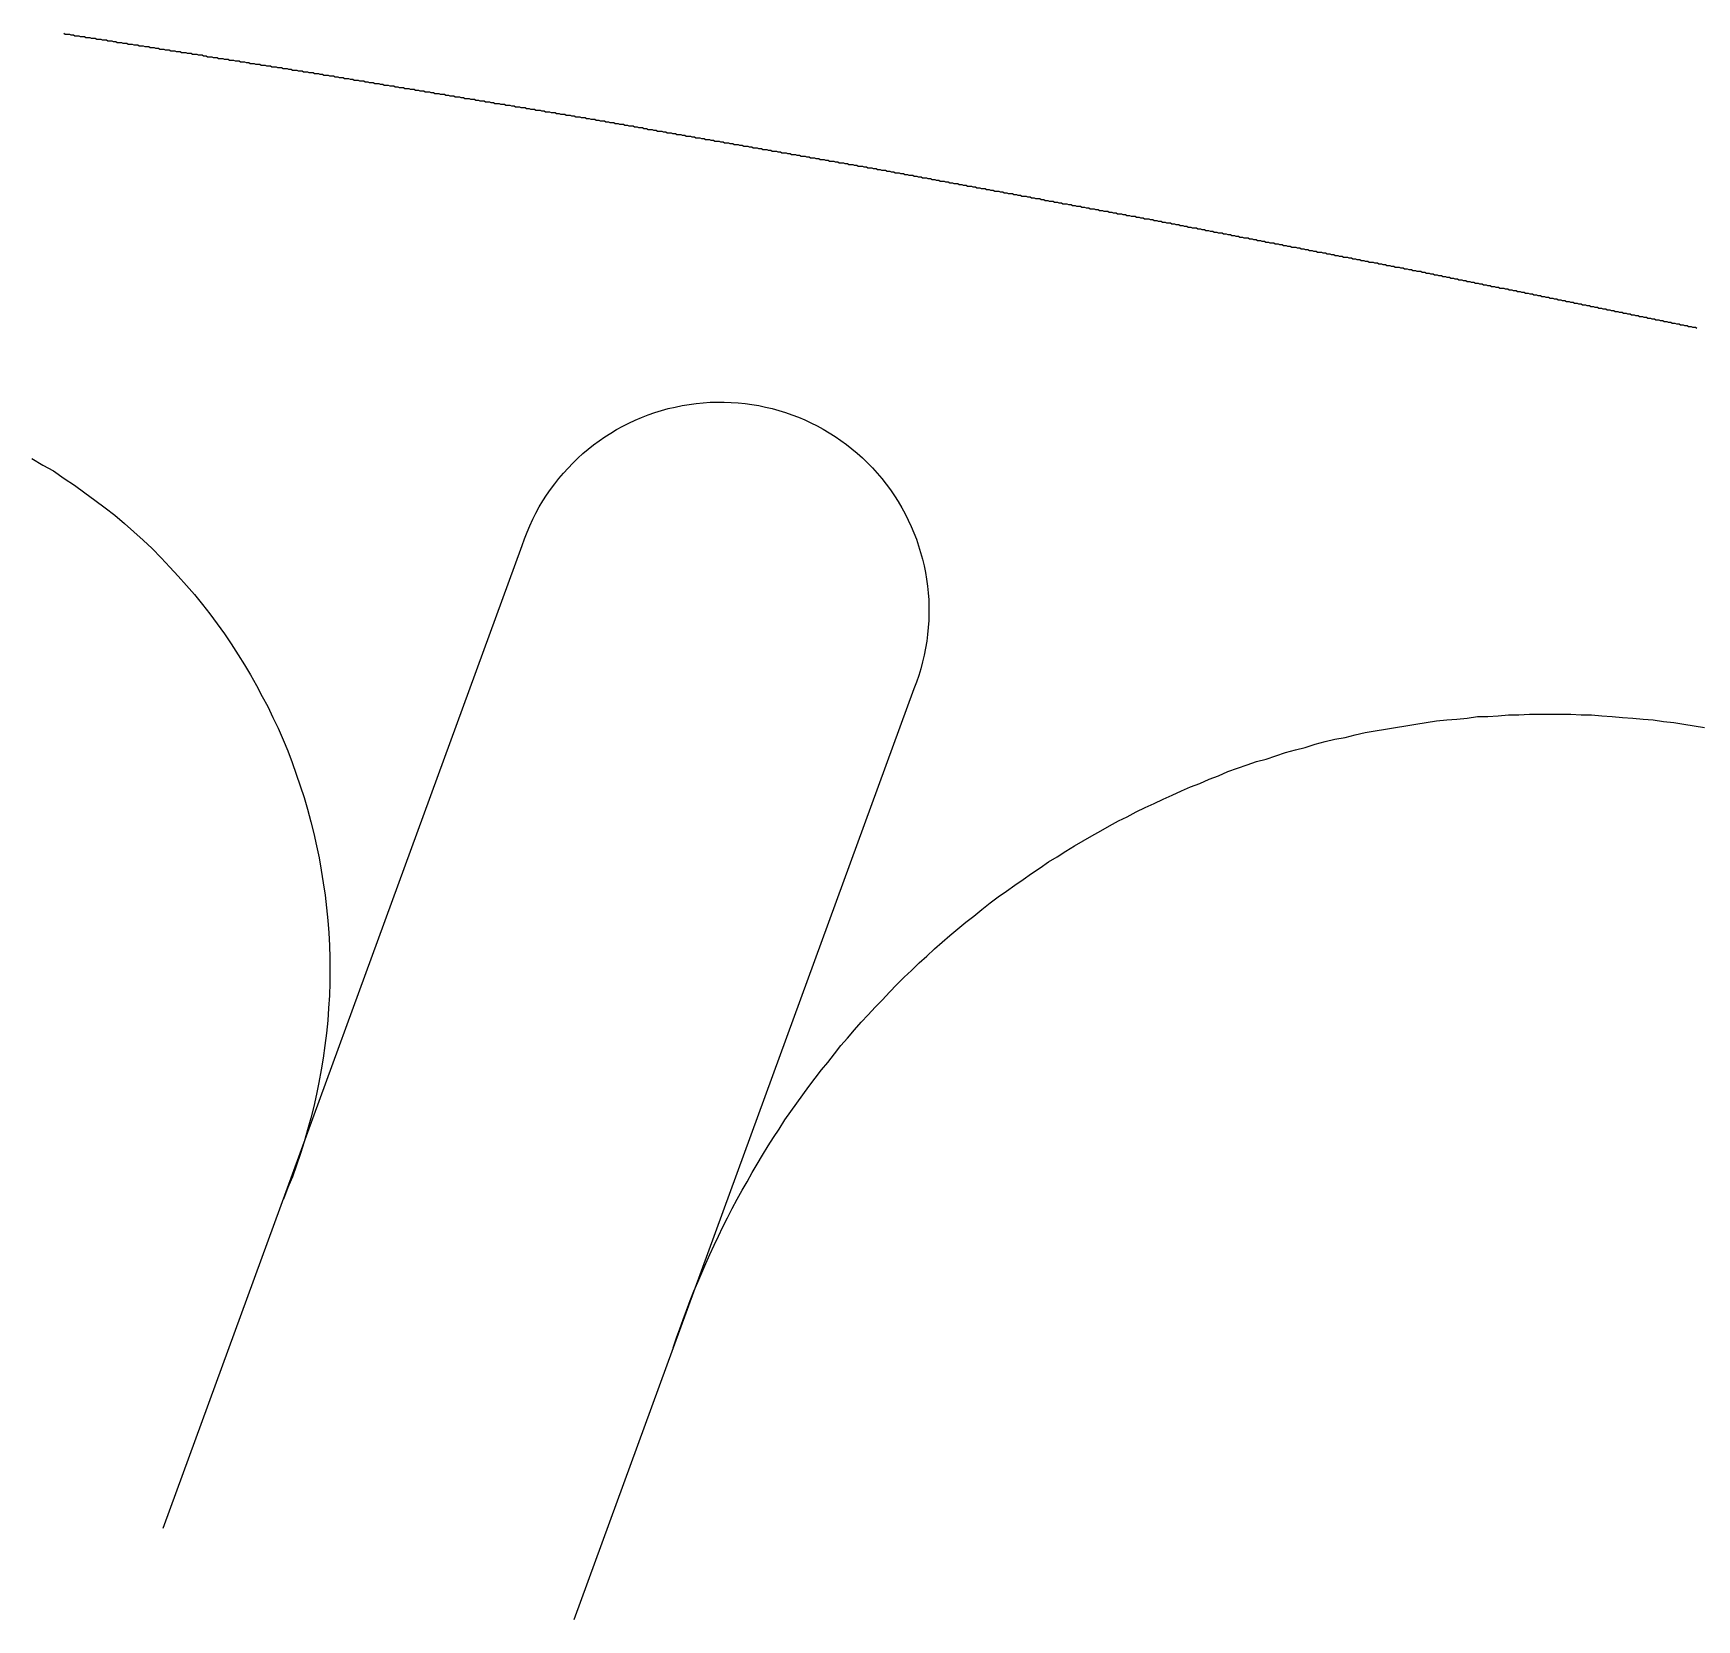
# Model space of a CAD drawing. Header units: millimetres. Extents: x 41 to 1041, y 1148 to 1248.
# Drawn here: x 265.05 to 284.97, y 1178.64 to 1197.63 of the extents above; entities that cross this region are included whole.
import ezdxf

# ---------------------------------------------------------------- set-up
doc = ezdxf.new("R2010")
doc.units = ezdxf.units.MM

msp = doc.modelspace()

# ---------------------------------------------------------------- linework, layer by layer
at = {"color": 3}
msp.add_lwpolyline([(266.601, 1179.738), (270.902, 1191.502, -1.032844), (275.595, 1189.787), (271.522, 1178.642)], format="xyb", dxfattribs=at)
for points in [[(265.413, 1197.635, 0), (265.43, 1197.625, 0), (265.446, 1197.625, 0), (265.462, 1197.625, 0), (265.479, 1197.625, 0), (265.495, 1197.615, 0), (265.512, 1197.615, 0), (265.528, 1197.615, 0), (265.544, 1197.605, 0), (265.561, 1197.605, 0), (265.577, 1197.605, 0), (265.594, 1197.605, 0), (265.61, 1197.595, 0), (265.626, 1197.595, 0), (265.643, 1197.595, 0), (265.659, 1197.595, 0), (265.676, 1197.585, 0), (265.692, 1197.585, 0), (265.708, 1197.585, 0), (265.725, 1197.585, 0), (265.741, 1197.575, 0), (265.758, 1197.575, 0), (265.774, 1197.575, 0), (265.79, 1197.575, 0), (265.807, 1197.565, 0), (265.823, 1197.565, 0), (265.84, 1197.565, 0), (265.856, 1197.565, 0), (265.872, 1197.555, 0), (265.889, 1197.555, 0), (265.905, 1197.555, 0), (265.922, 1197.555, 0), (265.938, 1197.545, 0), (265.954, 1197.545, 0), (265.971, 1197.545, 0), (265.987, 1197.545, 0), (266.004, 1197.535, 0), (266.02, 1197.535, 0), (266.036, 1197.535, 0), (266.053, 1197.525, 0), (266.069, 1197.525, 0), (266.086, 1197.525, 0), (266.102, 1197.525, 0), (266.118, 1197.515, 0), (266.135, 1197.515, 0), (266.151, 1197.515, 0), (266.168, 1197.515, 0), (266.184, 1197.505, 0), (266.2, 1197.505, 0), (266.217, 1197.505, 0), (266.233, 1197.505, 0), (266.25, 1197.495, 0), (266.266, 1197.495, 0), (266.282, 1197.495, 0), (266.299, 1197.495, 0), (266.315, 1197.485, 0), (266.332, 1197.485, 0), (266.348, 1197.485, 0), (266.365, 1197.485, 0), (266.381, 1197.475, 0), (266.397, 1197.475, 0), (266.414, 1197.475, 0), (266.43, 1197.475, 0), (266.447, 1197.465, 0), (266.463, 1197.465, 0), (266.479, 1197.465, 0), (266.496, 1197.465, 0), (266.512, 1197.455, 0), (266.529, 1197.455, 0), (266.545, 1197.455, 0), (266.561, 1197.445, 0), (266.578, 1197.445, 0), (266.594, 1197.445, 0), (266.611, 1197.445, 0), (266.627, 1197.435, 0), (266.643, 1197.435, 0), (266.66, 1197.435, 0), (266.676, 1197.435, 0), (266.693, 1197.425, 0), (266.709, 1197.425, 0), (266.725, 1197.425, 0), (266.742, 1197.425, 0), (266.758, 1197.415, 0), (266.775, 1197.415, 0), (266.791, 1197.415, 0), (266.807, 1197.415, 0), (266.824, 1197.405, 0), (266.84, 1197.405, 0), (266.857, 1197.405, 0), (266.873, 1197.405, 0), (266.889, 1197.395, 0), (266.906, 1197.395, 0), (266.922, 1197.395, 0), (266.939, 1197.395, 0), (266.955, 1197.385, 0), (266.971, 1197.385, 0), (266.988, 1197.385, 0), (267.004, 1197.385, 0), (267.021, 1197.375, 0), (267.037, 1197.375, 0), (267.053, 1197.375, 0), (267.07, 1197.375, 0), (267.086, 1197.365, 0), (267.103, 1197.365, 0), (267.119, 1197.365, 0), (267.135, 1197.355, 0), (267.152, 1197.355, 0), (267.168, 1197.355, 0), (267.185, 1197.355, 0), (267.201, 1197.345, 0), (267.217, 1197.345, 0), (267.234, 1197.345, 0), (267.25, 1197.345, 0), (267.267, 1197.335, 0), (267.283, 1197.335, 0), (267.299, 1197.335, 0), (267.316, 1197.335, 0), (267.332, 1197.325, 0), (267.349, 1197.325, 0), (267.365, 1197.325, 0), (267.381, 1197.325, 0), (267.398, 1197.315, 0), (267.414, 1197.315, 0), (267.431, 1197.315, 0), (267.447, 1197.315, 0), (267.464, 1197.305, 0), (267.48, 1197.305, 0), (267.496, 1197.305, 0), (267.513, 1197.305, 0), (267.529, 1197.295, 0), (267.546, 1197.295, 0), (267.562, 1197.295, 0), (267.578, 1197.295, 0), (267.595, 1197.285, 0), (267.611, 1197.285, 0), (267.628, 1197.285, 0), (267.644, 1197.275, 0), (267.66, 1197.275, 0), (267.677, 1197.275, 0), (267.693, 1197.275, 0), (267.71, 1197.265, 0), (267.726, 1197.265, 0), (267.742, 1197.265, 0), (267.759, 1197.265, 0), (267.775, 1197.255, 0), (267.792, 1197.255, 0), (267.808, 1197.255, 0), (267.824, 1197.255, 0), (267.841, 1197.245, 0), (267.857, 1197.245, 0), (267.874, 1197.245, 0), (267.89, 1197.245, 0), (267.906, 1197.235, 0), (267.923, 1197.235, 0), (267.939, 1197.235, 0), (267.956, 1197.235, 0), (267.972, 1197.225, 0), (267.988, 1197.225, 0), (268.005, 1197.225, 0), (268.021, 1197.225, 0), (268.038, 1197.215, 0), (268.054, 1197.215, 0), (268.07, 1197.215, 0), (268.087, 1197.215, 0), (268.103, 1197.205, 0), (268.12, 1197.205, 0), (268.136, 1197.205, 0), (268.152, 1197.195, 0), (268.169, 1197.195, 0), (268.185, 1197.195, 0), (268.202, 1197.195, 0), (268.218, 1197.185, 0), (268.234, 1197.185, 0), (268.251, 1197.185, 0), (268.267, 1197.185, 0), (268.284, 1197.175, 0), (268.3, 1197.175, 0), (268.316, 1197.175, 0), (268.333, 1197.175, 0), (268.349, 1197.165, 0), (268.366, 1197.165, 0), (268.382, 1197.165, 0), (268.398, 1197.165, 0), (268.415, 1197.155, 0), (268.431, 1197.155, 0), (268.448, 1197.155, 0), (268.464, 1197.155, 0), (268.48, 1197.145, 0), (268.497, 1197.145, 0), (268.513, 1197.145, 0), (268.529, 1197.135, 0), (268.546, 1197.135, 0), (268.562, 1197.135, 0), (268.579, 1197.135, 0), (268.595, 1197.125, 0), (268.611, 1197.125, 0), (268.628, 1197.125, 0), (268.644, 1197.125, 0), (268.661, 1197.115, 0), (268.677, 1197.115, 0), (268.693, 1197.115, 0), (268.71, 1197.105, 0), (268.726, 1197.105, 0), (268.742, 1197.105, 0), (268.759, 1197.105, 0), (268.775, 1197.095, 0), (268.792, 1197.095, 0), (268.808, 1197.095, 0), (268.824, 1197.095, 0), (268.841, 1197.085, 0), (268.857, 1197.085, 0), (268.873, 1197.085, 0), (268.89, 1197.075, 0), (268.906, 1197.075, 0), (268.923, 1197.075, 0), (268.939, 1197.075, 0), (268.955, 1197.065, 0), (268.972, 1197.065, 0), (268.988, 1197.065, 0), (269.005, 1197.065, 0), (269.021, 1197.055, 0), (269.037, 1197.055, 0), (269.054, 1197.055, 0), (269.07, 1197.045, 0), (269.086, 1197.045, 0), (269.103, 1197.045, 0), (269.119, 1197.045, 0), (269.136, 1197.035, 0), (269.152, 1197.035, 0), (269.168, 1197.035, 0), (269.185, 1197.035, 0), (269.201, 1197.025, 0), (269.217, 1197.025, 0), (269.234, 1197.025, 0), (269.25, 1197.015, 0), (269.267, 1197.015, 0), (269.283, 1197.015, 0), (269.299, 1197.015, 0), (269.316, 1197.005, 0), (269.332, 1197.005, 0), (269.348, 1197.005, 0), (269.365, 1197.005, 0), (269.381, 1196.995, 0), (269.398, 1196.995, 0), (269.414, 1196.995, 0), (269.43, 1196.985, 0), (269.447, 1196.985, 0), (269.463, 1196.985, 0), (269.48, 1196.985, 0), (269.496, 1196.975, 0), (269.512, 1196.975, 0), (269.529, 1196.975, 0), (269.545, 1196.975, 0), (269.561, 1196.965, 0), (269.578, 1196.965, 0), (269.594, 1196.965, 0), (269.611, 1196.965, 0), (269.627, 1196.955, 0), (269.643, 1196.955, 0), (269.66, 1196.955, 0), (269.676, 1196.945, 0), (269.692, 1196.945, 0), (269.709, 1196.945, 0), (269.725, 1196.945, 0), (269.742, 1196.935, 0), (269.758, 1196.935, 0), (269.774, 1196.935, 0), (269.791, 1196.935, 0), (269.807, 1196.925, 0), (269.824, 1196.925, 0), (269.84, 1196.925, 0), (269.856, 1196.915, 0), (269.873, 1196.915, 0), (269.889, 1196.915, 0), (269.905, 1196.915, 0), (269.922, 1196.905, 0), (269.938, 1196.905, 0), (269.955, 1196.905, 0), (269.971, 1196.905, 0), (269.987, 1196.895, 0), (270.004, 1196.895, 0), (270.02, 1196.895, 0), (270.036, 1196.885, 0), (270.053, 1196.885, 0), (270.069, 1196.885, 0), (270.086, 1196.885, 0), (270.102, 1196.875, 0), (270.118, 1196.875, 0), (270.135, 1196.875, 0), (270.151, 1196.875, 0), (270.168, 1196.865, 0), (270.184, 1196.865, 0), (270.2, 1196.865, 0), (270.217, 1196.855, 0), (270.233, 1196.855, 0), (270.249, 1196.855, 0), (270.266, 1196.855, 0), (270.282, 1196.845, 0), (270.299, 1196.845, 0), (270.315, 1196.845, 0), (270.331, 1196.845, 0), (270.348, 1196.835, 0), (270.364, 1196.835, 0), (270.38, 1196.835, 0), (270.397, 1196.825, 0), (270.413, 1196.825, 0), (270.43, 1196.825, 0), (270.446, 1196.825, 0), (270.462, 1196.815, 0), (270.479, 1196.815, 0), (270.495, 1196.815, 0), (270.512, 1196.815, 0), (270.528, 1196.805, 0), (270.544, 1196.805, 0), (270.561, 1196.805, 0), (270.577, 1196.795, 0), (270.593, 1196.795, 0), (270.61, 1196.795, 0), (270.626, 1196.795, 0), (270.643, 1196.785, 0), (270.659, 1196.785, 0), (270.675, 1196.785, 0), (270.692, 1196.785, 0), (270.708, 1196.775, 0), (270.724, 1196.775, 0), (270.741, 1196.775, 0), (270.757, 1196.775, 0), (270.774, 1196.765, 0), (270.79, 1196.765, 0), (270.806, 1196.765, 0), (270.823, 1196.755, 0), (270.839, 1196.755, 0), (270.856, 1196.755, 0), (270.872, 1196.755, 0), (270.888, 1196.745, 0), (270.905, 1196.745, 0), (270.921, 1196.745, 0), (270.937, 1196.745, 0), (270.954, 1196.735, 0), (270.97, 1196.735, 0), (270.987, 1196.735, 0), (271.003, 1196.725, 0), (271.019, 1196.725, 0), (271.036, 1196.725, 0), (271.052, 1196.725, 0), (271.068, 1196.715, 0), (271.085, 1196.715, 0), (271.101, 1196.715, 0), (271.118, 1196.715, 0), (271.134, 1196.705, 0), (271.15, 1196.705, 0), (271.167, 1196.705, 0), (271.183, 1196.695, 0), (271.2, 1196.695, 0), (271.216, 1196.695, 0), (271.232, 1196.695, 0), (271.249, 1196.685, 0), (271.265, 1196.685, 0), (271.281, 1196.685, 0), (271.298, 1196.685, 0), (271.314, 1196.675, 0), (271.331, 1196.675, 0), (271.347, 1196.675, 0), (271.363, 1196.665, 0), (271.38, 1196.665, 0), (271.396, 1196.665, 0), (271.412, 1196.665, 0), (271.429, 1196.655, 0), (271.445, 1196.655, 0), (271.462, 1196.655, 0), (271.478, 1196.655, 0), (271.494, 1196.645, 0), (271.511, 1196.645, 0), (271.527, 1196.645, 0), (271.544, 1196.635, 0), (271.56, 1196.635, 0), (271.576, 1196.635, 0), (271.593, 1196.635, 0), (271.609, 1196.625, 0), (271.625, 1196.625, 0), (271.642, 1196.625, 0), (271.658, 1196.625, 0), (271.675, 1196.615, 0), (271.691, 1196.615, 0), (271.707, 1196.615, 0), (271.724, 1196.605, 0), (271.74, 1196.605, 0), (271.756, 1196.605, 0), (271.773, 1196.605, 0), (271.789, 1196.595, 0), (271.805, 1196.595, 0), (271.822, 1196.595, 0), (271.838, 1196.585, 0), (271.855, 1196.585, 0), (271.871, 1196.585, 0), (271.887, 1196.585, 0), (271.904, 1196.575, 0), (271.92, 1196.575, 0), (271.936, 1196.575, 0), (271.953, 1196.565, 0), (271.969, 1196.565, 0), (271.985, 1196.565, 0), (272.002, 1196.565, 0), (272.018, 1196.555, 0), (272.034, 1196.555, 0), (272.051, 1196.555, 0), (272.067, 1196.545, 0), (272.084, 1196.545, 0), (272.1, 1196.545, 0), (272.116, 1196.545, 0), (272.133, 1196.535, 0), (272.149, 1196.535, 0), (272.165, 1196.535, 0), (272.182, 1196.525, 0), (272.198, 1196.525, 0), (272.214, 1196.525, 0), (272.231, 1196.525, 0), (272.247, 1196.515, 0), (272.263, 1196.515, 0), (272.28, 1196.515, 0), (272.296, 1196.505, 0), (272.313, 1196.505, 0), (272.329, 1196.505, 0), (272.345, 1196.505, 0), (272.362, 1196.495, 0), (272.378, 1196.495, 0), (272.394, 1196.495, 0), (272.411, 1196.485, 0), (272.427, 1196.485, 0), (272.443, 1196.485, 0), (272.46, 1196.485, 0), (272.476, 1196.475, 0), (272.492, 1196.475, 0), (272.509, 1196.475, 0), (272.525, 1196.465, 0), (272.542, 1196.465, 0), (272.558, 1196.465, 0), (272.574, 1196.465, 0), (272.591, 1196.455, 0), (272.607, 1196.455, 0), (272.623, 1196.455, 0), (272.64, 1196.445, 0), (272.656, 1196.445, 0), (272.672, 1196.445, 0), (272.689, 1196.445, 0), (272.705, 1196.435, 0), (272.721, 1196.435, 0), (272.738, 1196.435, 0), (272.754, 1196.425, 0), (272.77, 1196.425, 0), (272.787, 1196.425, 0), (272.803, 1196.425, 0), (272.82, 1196.415, 0), (272.836, 1196.415, 0), (272.852, 1196.415, 0), (272.869, 1196.405, 0), (272.885, 1196.405, 0), (272.901, 1196.405, 0), (272.918, 1196.405, 0), (272.934, 1196.395, 0), (272.95, 1196.395, 0), (272.967, 1196.395, 0), (272.983, 1196.385, 0), (272.999, 1196.385, 0), (273.016, 1196.385, 0), (273.032, 1196.385, 0), (273.049, 1196.375, 0), (273.065, 1196.375, 0), (273.081, 1196.375, 0), (273.098, 1196.365, 0), (273.114, 1196.365, 0), (273.13, 1196.365, 0), (273.147, 1196.365, 0), (273.163, 1196.355, 0), (273.179, 1196.355, 0), (273.196, 1196.355, 0), (273.212, 1196.345, 0), (273.228, 1196.345, 0), (273.245, 1196.345, 0), (273.261, 1196.345, 0), (273.278, 1196.335, 0), (273.294, 1196.335, 0), (273.31, 1196.335, 0), (273.327, 1196.325, 0), (273.343, 1196.325, 0), (273.359, 1196.325, 0), (273.376, 1196.325, 0), (273.392, 1196.315, 0), (273.408, 1196.315, 0), (273.425, 1196.315, 0), (273.441, 1196.305, 0), (273.457, 1196.305, 0), (273.474, 1196.305, 0), (273.49, 1196.305, 0), (273.507, 1196.295, 0), (273.523, 1196.295, 0), (273.539, 1196.295, 0), (273.556, 1196.285, 0), (273.572, 1196.285, 0), (273.588, 1196.285, 0), (273.605, 1196.285, 0), (273.621, 1196.275, 0), (273.637, 1196.275, 0), (273.654, 1196.275, 0), (273.67, 1196.265, 0), (273.686, 1196.265, 0), (273.703, 1196.265, 0), (273.719, 1196.265, 0), (273.735, 1196.255, 0), (273.752, 1196.255, 0), (273.768, 1196.255, 0), (273.785, 1196.245, 0), (273.801, 1196.245, 0), (273.817, 1196.245, 0), (273.834, 1196.245, 0), (273.85, 1196.235, 0), (273.866, 1196.235, 0), (273.883, 1196.235, 0), (273.899, 1196.225, 0), (273.915, 1196.225, 0), (273.932, 1196.225, 0), (273.948, 1196.225, 0), (273.964, 1196.215, 0), (273.981, 1196.215, 0), (273.997, 1196.215, 0), (274.014, 1196.205, 0), (274.03, 1196.205, 0), (274.046, 1196.205, 0), (274.063, 1196.205, 0), (274.079, 1196.195, 0), (274.095, 1196.195, 0), (274.112, 1196.195, 0), (274.128, 1196.185, 0), (274.144, 1196.185, 0), (274.161, 1196.185, 0), (274.177, 1196.185, 0), (274.193, 1196.175, 0), (274.21, 1196.175, 0), (274.226, 1196.175, 0), (274.243, 1196.165, 0), (274.259, 1196.165, 0), (274.275, 1196.165, 0), (274.292, 1196.165, 0), (274.308, 1196.155, 0), (274.324, 1196.155, 0), (274.341, 1196.155, 0), (274.357, 1196.145, 0), (274.373, 1196.145, 0), (274.39, 1196.145, 0), (274.406, 1196.145, 0), (274.422, 1196.135, 0), (274.439, 1196.135, 0), (274.455, 1196.135, 0), (274.472, 1196.125, 0), (274.488, 1196.125, 0), (274.504, 1196.125, 0), (274.521, 1196.125, 0), (274.537, 1196.115, 0), (274.553, 1196.115, 0), (274.57, 1196.115, 0), (274.586, 1196.105, 0), (274.602, 1196.105, 0), (274.619, 1196.105, 0), (274.635, 1196.105, 0), (274.651, 1196.095, 0), (274.668, 1196.095, 0), (274.684, 1196.095, 0), (274.7, 1196.085, 0), (274.717, 1196.085, 0), (274.733, 1196.085, 0), (274.75, 1196.085, 0), (274.766, 1196.075, 0), (274.782, 1196.075, 0), (274.799, 1196.075, 0), (274.815, 1196.065, 0), (274.831, 1196.065, 0), (274.848, 1196.065, 0), (274.864, 1196.065, 0), (274.88, 1196.055, 0), (274.897, 1196.055, 0), (274.913, 1196.055, 0), (274.929, 1196.045, 0), (274.946, 1196.045, 0), (274.962, 1196.045, 0), (274.979, 1196.045, 0), (274.995, 1196.035, 0), (275.011, 1196.035, 0), (275.028, 1196.035, 0), (275.044, 1196.025, 0), (275.06, 1196.025, 0), (275.077, 1196.025, 0), (275.093, 1196.025, 0), (275.109, 1196.015, 0), (275.126, 1196.015, 0), (275.142, 1196.015, 0), (275.158, 1196.005, 0), (275.175, 1196.005, 0), (275.191, 1196.005, 0), (275.207, 1195.995, 0), (275.224, 1195.995, 0), (275.24, 1195.995, 0), (275.256, 1195.995, 0), (275.273, 1195.985, 0), (275.289, 1195.985, 0), (275.305, 1195.985, 0), (275.322, 1195.975, 0), (275.338, 1195.975, 0), (275.354, 1195.975, 0), (275.371, 1195.965, 0), (275.387, 1195.965, 0), (275.403, 1195.965, 0), (275.42, 1195.965, 0), (275.436, 1195.955, 0), (275.452, 1195.955, 0), (275.469, 1195.955, 0), (275.485, 1195.945, 0), (275.501, 1195.945, 0), (275.518, 1195.945, 0), (275.534, 1195.935, 0), (275.55, 1195.935, 0), (275.567, 1195.935, 0), (275.583, 1195.935, 0), (275.599, 1195.925, 0), (275.616, 1195.925, 0), (275.632, 1195.925, 0), (275.648, 1195.915, 0), (275.665, 1195.915, 0), (275.681, 1195.915, 0), (275.697, 1195.905, 0), (275.714, 1195.905, 0), (275.73, 1195.905, 0), (275.746, 1195.905, 0), (275.763, 1195.895, 0), (275.779, 1195.895, 0), (275.795, 1195.895, 0), (275.812, 1195.885, 0), (275.828, 1195.885, 0), (275.844, 1195.885, 0), (275.861, 1195.875, 0), (275.877, 1195.875, 0), (275.893, 1195.875, 0), (275.91, 1195.865, 0), (275.926, 1195.865, 0), (275.942, 1195.865, 0), (275.958, 1195.865, 0), (275.975, 1195.855, 0), (275.991, 1195.855, 0), (276.007, 1195.855, 0), (276.024, 1195.845, 0), (276.04, 1195.845, 0), (276.056, 1195.845, 0), (276.073, 1195.835, 0), (276.089, 1195.835, 0), (276.105, 1195.835, 0), (276.122, 1195.835, 0), (276.138, 1195.825, 0), (276.154, 1195.825, 0), (276.171, 1195.825, 0), (276.187, 1195.815, 0), (276.203, 1195.815, 0), (276.22, 1195.815, 0), (276.236, 1195.805, 0), (276.252, 1195.805, 0), (276.269, 1195.805, 0), (276.285, 1195.805, 0), (276.301, 1195.795, 0), (276.318, 1195.795, 0), (276.334, 1195.795, 0), (276.35, 1195.785, 0), (276.367, 1195.785, 0), (276.383, 1195.785, 0), (276.399, 1195.775, 0), (276.416, 1195.775, 0), (276.432, 1195.775, 0), (276.448, 1195.775, 0), (276.465, 1195.765, 0), (276.481, 1195.765, 0), (276.497, 1195.765, 0), (276.514, 1195.755, 0), (276.53, 1195.755, 0), (276.546, 1195.755, 0), (276.563, 1195.745, 0), (276.579, 1195.745, 0), (276.595, 1195.745, 0), (276.612, 1195.745, 0), (276.628, 1195.735, 0), (276.644, 1195.735, 0), (276.661, 1195.735, 0), (276.677, 1195.725, 0), (276.693, 1195.725, 0), (276.71, 1195.725, 0), (276.726, 1195.715, 0), (276.742, 1195.715, 0), (276.759, 1195.715, 0), (276.775, 1195.715, 0), (276.791, 1195.705, 0), (276.808, 1195.705, 0), (276.824, 1195.705, 0), (276.84, 1195.695, 0), (276.857, 1195.695, 0), (276.873, 1195.695, 0), (276.889, 1195.685, 0), (276.906, 1195.685, 0), (276.922, 1195.685, 0), (276.938, 1195.685, 0), (276.955, 1195.675, 0), (276.971, 1195.675, 0), (276.987, 1195.675, 0), (277.004, 1195.665, 0), (277.02, 1195.665, 0), (277.036, 1195.665, 0), (277.053, 1195.655, 0), (277.069, 1195.655, 0), (277.085, 1195.655, 0), (277.102, 1195.655, 0), (277.118, 1195.645, 0), (277.134, 1195.645, 0), (277.151, 1195.645, 0), (277.167, 1195.635, 0), (277.183, 1195.635, 0), (277.2, 1195.635, 0), (277.216, 1195.625, 0), (277.232, 1195.625, 0), (277.249, 1195.625, 0), (277.265, 1195.625, 0), (277.281, 1195.615, 0), (277.298, 1195.615, 0), (277.314, 1195.615, 0), (277.33, 1195.605, 0), (277.347, 1195.605, 0), (277.363, 1195.605, 0), (277.379, 1195.595, 0), (277.396, 1195.595, 0), (277.412, 1195.595, 0), (277.428, 1195.595, 0), (277.445, 1195.585, 0), (277.461, 1195.585, 0), (277.477, 1195.585, 0), (277.494, 1195.575, 0), (277.51, 1195.575, 0), (277.526, 1195.575, 0), (277.543, 1195.565, 0), (277.559, 1195.565, 0), (277.575, 1195.565, 0), (277.592, 1195.565, 0), (277.608, 1195.555, 0), (277.624, 1195.555, 0), (277.64, 1195.555, 0), (277.657, 1195.545, 0), (277.673, 1195.545, 0), (277.689, 1195.545, 0), (277.706, 1195.535, 0), (277.722, 1195.535, 0), (277.738, 1195.535, 0), (277.755, 1195.535, 0), (277.771, 1195.525, 0), (277.787, 1195.525, 0), (277.804, 1195.525, 0), (277.82, 1195.515, 0), (277.836, 1195.515, 0), (277.853, 1195.515, 0), (277.869, 1195.505, 0), (277.885, 1195.505, 0), (277.902, 1195.505, 0), (277.918, 1195.505, 0), (277.934, 1195.495, 0), (277.951, 1195.495, 0), (277.967, 1195.495, 0), (277.983, 1195.485, 0), (278, 1195.485, 0), (278.016, 1195.485, 0), (278.032, 1195.475, 0), (278.049, 1195.475, 0), (278.065, 1195.475, 0), (278.081, 1195.475, 0), (278.098, 1195.465, 0), (278.114, 1195.465, 0), (278.13, 1195.465, 0), (278.147, 1195.455, 0), (278.163, 1195.455, 0), (278.179, 1195.455, 0), (278.196, 1195.445, 0), (278.212, 1195.445, 0), (278.228, 1195.445, 0), (278.245, 1195.445, 0), (278.261, 1195.435, 0), (278.277, 1195.435, 0), (278.294, 1195.435, 0), (278.31, 1195.425, 0), (278.326, 1195.425, 0), (278.343, 1195.425, 0), (278.359, 1195.415, 0), (278.375, 1195.415, 0), (278.392, 1195.415, 0), (278.408, 1195.415, 0), (278.424, 1195.405, 0), (278.441, 1195.405, 0), (278.457, 1195.405, 0), (278.473, 1195.395, 0), (278.49, 1195.395, 0), (278.506, 1195.395, 0), (278.522, 1195.385, 0), (278.538, 1195.385, 0), (278.555, 1195.385, 0), (278.571, 1195.375, 0), (278.587, 1195.375, 0), (278.604, 1195.375, 0), (278.62, 1195.365, 0), (278.636, 1195.365, 0), (278.653, 1195.365, 0), (278.669, 1195.365, 0), (278.685, 1195.355, 0), (278.701, 1195.355, 0), (278.718, 1195.355, 0), (278.734, 1195.345, 0), (278.75, 1195.345, 0), (278.767, 1195.345, 0), (278.783, 1195.335, 0), (278.799, 1195.335, 0), (278.816, 1195.335, 0), (278.832, 1195.325, 0), (278.848, 1195.325, 0), (278.865, 1195.325, 0), (278.881, 1195.315, 0), (278.897, 1195.315, 0), (278.913, 1195.315, 0), (278.93, 1195.305, 0), (278.946, 1195.305, 0), (278.962, 1195.305, 0), (278.979, 1195.305, 0), (278.995, 1195.295, 0), (279.011, 1195.295, 0), (279.028, 1195.295, 0), (279.044, 1195.285, 0), (279.06, 1195.285, 0), (279.076, 1195.285, 0), (279.093, 1195.275, 0), (279.109, 1195.275, 0), (279.125, 1195.275, 0), (279.142, 1195.265, 0), (279.158, 1195.265, 0), (279.174, 1195.265, 0), (279.191, 1195.255, 0), (279.207, 1195.255, 0), (279.223, 1195.255, 0), (279.239, 1195.245, 0), (279.256, 1195.245, 0), (279.272, 1195.245, 0), (279.288, 1195.245, 0), (279.305, 1195.235, 0), (279.321, 1195.235, 0), (279.337, 1195.235, 0), (279.354, 1195.225, 0), (279.37, 1195.225, 0), (279.386, 1195.225, 0), (279.402, 1195.215, 0), (279.419, 1195.215, 0), (279.435, 1195.215, 0), (279.451, 1195.205, 0), (279.468, 1195.205, 0), (279.484, 1195.205, 0), (279.5, 1195.195, 0), (279.517, 1195.195, 0), (279.533, 1195.195, 0), (279.549, 1195.185, 0), (279.566, 1195.185, 0), (279.582, 1195.185, 0), (279.598, 1195.185, 0), (279.614, 1195.175, 0), (279.631, 1195.175, 0), (279.647, 1195.175, 0), (279.663, 1195.165, 0), (279.68, 1195.165, 0), (279.696, 1195.165, 0), (279.712, 1195.155, 0), (279.729, 1195.155, 0), (279.745, 1195.155, 0), (279.761, 1195.145, 0), (279.777, 1195.145, 0), (279.794, 1195.145, 0), (279.81, 1195.135, 0), (279.826, 1195.135, 0), (279.843, 1195.135, 0), (279.859, 1195.125, 0), (279.875, 1195.125, 0), (279.892, 1195.125, 0), (279.908, 1195.125, 0), (279.924, 1195.115, 0), (279.94, 1195.115, 0), (279.957, 1195.115, 0), (279.973, 1195.105, 0), (279.989, 1195.105, 0), (280.006, 1195.105, 0), (280.022, 1195.095, 0), (280.038, 1195.095, 0), (280.055, 1195.095, 0), (280.071, 1195.085, 0), (280.087, 1195.085, 0), (280.103, 1195.085, 0), (280.12, 1195.075, 0), (280.136, 1195.075, 0), (280.152, 1195.075, 0), (280.169, 1195.075, 0), (280.185, 1195.065, 0), (280.201, 1195.065, 0), (280.218, 1195.065, 0), (280.234, 1195.055, 0), (280.25, 1195.055, 0), (280.267, 1195.055, 0), (280.283, 1195.045, 0), (280.299, 1195.045, 0), (280.315, 1195.045, 0), (280.332, 1195.035, 0), (280.348, 1195.035, 0), (280.364, 1195.035, 0), (280.381, 1195.025, 0), (280.397, 1195.025, 0), (280.413, 1195.025, 0), (280.43, 1195.015, 0), (280.446, 1195.015, 0), (280.462, 1195.015, 0), (280.478, 1195.015, 0), (280.495, 1195.005, 0), (280.511, 1195.005, 0), (280.527, 1195.005, 0), (280.544, 1194.995, 0), (280.56, 1194.995, 0), (280.576, 1194.995, 0), (280.593, 1194.985, 0), (280.609, 1194.985, 0), (280.625, 1194.985, 0), (280.641, 1194.975, 0), (280.658, 1194.975, 0), (280.674, 1194.975, 0), (280.69, 1194.965, 0), (280.707, 1194.965, 0), (280.723, 1194.965, 0), (280.739, 1194.955, 0), (280.756, 1194.955, 0), (280.772, 1194.955, 0), (280.788, 1194.955, 0), (280.804, 1194.945, 0), (280.821, 1194.945, 0), (280.837, 1194.945, 0), (280.853, 1194.935, 0), (280.87, 1194.935, 0), (280.886, 1194.935, 0), (280.902, 1194.925, 0), (280.919, 1194.925, 0), (280.935, 1194.925, 0), (280.951, 1194.915, 0), (280.968, 1194.915, 0), (280.984, 1194.915, 0), (281, 1194.905, 0), (281.016, 1194.905, 0), (281.033, 1194.905, 0), (281.049, 1194.895, 0), (281.065, 1194.895, 0), (281.082, 1194.895, 0), (281.098, 1194.895, 0), (281.114, 1194.885, 0), (281.131, 1194.885, 0), (281.147, 1194.885, 0), (281.163, 1194.875, 0), (281.179, 1194.875, 0), (281.196, 1194.875, 0), (281.212, 1194.865, 0), (281.228, 1194.865, 0), (281.245, 1194.865, 0), (281.261, 1194.855, 0), (281.277, 1194.855, 0), (281.294, 1194.855, 0), (281.31, 1194.845, 0), (281.326, 1194.845, 0), (281.342, 1194.845, 0), (281.359, 1194.835, 0), (281.375, 1194.835, 0), (281.391, 1194.835, 0), (281.408, 1194.835, 0), (281.424, 1194.825, 0), (281.44, 1194.825, 0), (281.457, 1194.825, 0), (281.473, 1194.815, 0), (281.489, 1194.815, 0), (281.505, 1194.815, 0), (281.522, 1194.805, 0), (281.538, 1194.805, 0), (281.554, 1194.805, 0), (281.571, 1194.795, 0), (281.587, 1194.795, 0), (281.603, 1194.795, 0), (281.62, 1194.785, 0), (281.636, 1194.785, 0), (281.652, 1194.785, 0), (281.669, 1194.785, 0), (281.685, 1194.775, 0), (281.701, 1194.775, 0), (281.717, 1194.775, 0), (281.734, 1194.765, 0), (281.75, 1194.765, 0), (281.766, 1194.765, 0), (281.783, 1194.755, 0), (281.799, 1194.755, 0), (281.815, 1194.755, 0), (281.832, 1194.745, 0), (281.848, 1194.745, 0), (281.864, 1194.745, 0), (281.88, 1194.735, 0), (281.897, 1194.735, 0), (281.913, 1194.735, 0), (281.929, 1194.725, 0), (281.946, 1194.725, 0), (281.962, 1194.725, 0), (281.978, 1194.715, 0), (281.994, 1194.715, 0), (282.011, 1194.715, 0), (282.027, 1194.705, 0), (282.043, 1194.705, 0), (282.059, 1194.705, 0), (282.076, 1194.695, 0), (282.092, 1194.695, 0), (282.108, 1194.695, 0), (282.124, 1194.685, 0), (282.141, 1194.685, 0), (282.157, 1194.685, 0), (282.173, 1194.675, 0), (282.19, 1194.675, 0), (282.206, 1194.675, 0), (282.222, 1194.665, 0), (282.238, 1194.665, 0), (282.255, 1194.665, 0), (282.271, 1194.655, 0), (282.287, 1194.655, 0), (282.303, 1194.655, 0), (282.32, 1194.645, 0), (282.336, 1194.645, 0), (282.352, 1194.645, 0), (282.369, 1194.635, 0), (282.385, 1194.635, 0), (282.401, 1194.635, 0), (282.417, 1194.625, 0), (282.434, 1194.625, 0), (282.45, 1194.625, 0), (282.466, 1194.615, 0), (282.482, 1194.615, 0), (282.499, 1194.615, 0), (282.515, 1194.605, 0), (282.531, 1194.605, 0), (282.548, 1194.605, 0), (282.564, 1194.595, 0), (282.58, 1194.595, 0), (282.596, 1194.595, 0), (282.613, 1194.585, 0), (282.629, 1194.585, 0), (282.645, 1194.585, 0), (282.661, 1194.585, 0), (282.678, 1194.575, 0), (282.694, 1194.575, 0), (282.71, 1194.575, 0), (282.727, 1194.565, 0), (282.743, 1194.565, 0), (282.759, 1194.565, 0), (282.775, 1194.555, 0), (282.792, 1194.555, 0), (282.808, 1194.555, 0), (282.824, 1194.545, 0), (282.84, 1194.545, 0), (282.857, 1194.545, 0), (282.873, 1194.535, 0), (282.889, 1194.535, 0), (282.905, 1194.535, 0), (282.922, 1194.525, 0), (282.938, 1194.525, 0), (282.954, 1194.525, 0), (282.971, 1194.515, 0), (282.987, 1194.515, 0), (283.003, 1194.515, 0), (283.019, 1194.505, 0), (283.036, 1194.505, 0), (283.052, 1194.505, 0), (283.068, 1194.495, 0), (283.084, 1194.495, 0), (283.101, 1194.495, 0), (283.117, 1194.485, 0), (283.133, 1194.485, 0), (283.15, 1194.485, 0), (283.166, 1194.475, 0), (283.182, 1194.475, 0), (283.198, 1194.475, 0), (283.215, 1194.465, 0), (283.231, 1194.465, 0), (283.247, 1194.465, 0), (283.263, 1194.455, 0), (283.28, 1194.455, 0), (283.296, 1194.455, 0), (283.312, 1194.445, 0), (283.329, 1194.445, 0), (283.345, 1194.445, 0), (283.361, 1194.435, 0), (283.377, 1194.435, 0), (283.394, 1194.435, 0), (283.41, 1194.425, 0), (283.426, 1194.425, 0), (283.442, 1194.425, 0), (283.459, 1194.415, 0), (283.475, 1194.415, 0), (283.491, 1194.415, 0), (283.507, 1194.405, 0), (283.524, 1194.405, 0), (283.54, 1194.405, 0), (283.556, 1194.395, 0), (283.573, 1194.395, 0), (283.589, 1194.395, 0), (283.605, 1194.385, 0), (283.621, 1194.385, 0), (283.638, 1194.385, 0), (283.654, 1194.375, 0), (283.67, 1194.375, 0), (283.686, 1194.375, 0), (283.703, 1194.365, 0), (283.719, 1194.365, 0), (283.735, 1194.365, 0), (283.752, 1194.355, 0), (283.768, 1194.355, 0), (283.784, 1194.355, 0), (283.8, 1194.345, 0), (283.817, 1194.345, 0), (283.833, 1194.345, 0), (283.849, 1194.335, 0), (283.865, 1194.335, 0), (283.882, 1194.335, 0), (283.898, 1194.325, 0), (283.914, 1194.325, 0), (283.931, 1194.325, 0), (283.947, 1194.315, 0), (283.963, 1194.315, 0), (283.979, 1194.315, 0), (283.996, 1194.305, 0), (284.012, 1194.305, 0), (284.028, 1194.305, 0), (284.044, 1194.295, 0), (284.061, 1194.295, 0), (284.077, 1194.295, 0), (284.093, 1194.285, 0), (284.109, 1194.285, 0), (284.126, 1194.285, 0), (284.142, 1194.275, 0), (284.158, 1194.275, 0), (284.175, 1194.275, 0), (284.191, 1194.265, 0), (284.207, 1194.265, 0), (284.223, 1194.265, 0), (284.24, 1194.255, 0), (284.256, 1194.255, 0), (284.272, 1194.255, 0), (284.288, 1194.245, 0), (284.305, 1194.245, 0), (284.321, 1194.245, 0), (284.337, 1194.235, 0), (284.354, 1194.235, 0), (284.37, 1194.235, 0), (284.386, 1194.225, 0), (284.402, 1194.225, 0), (284.419, 1194.225, 0), (284.435, 1194.215, 0), (284.451, 1194.215, 0), (284.467, 1194.215, 0), (284.484, 1194.205, 0), (284.5, 1194.205, 0), (284.516, 1194.205, 0), (284.533, 1194.195, 0), (284.549, 1194.195, 0), (284.565, 1194.195, 0), (284.581, 1194.185, 0), (284.598, 1194.185, 0), (284.614, 1194.185, 0), (284.63, 1194.175, 0), (284.646, 1194.175, 0), (284.663, 1194.175, 0), (284.679, 1194.165, 0), (284.695, 1194.165, 0), (284.711, 1194.165, 0), (284.728, 1194.155, 0), (284.744, 1194.155, 0), (284.76, 1194.155, 0), (284.777, 1194.145, 0), (284.793, 1194.145, 0), (284.809, 1194.145, 0), (284.825, 1194.135, 0), (284.842, 1194.135, 0), (284.858, 1194.135, 0), (284.874, 1194.125, 0), (284.89, 1194.125, 0), (284.907, 1194.125, 0), (284.923, 1194.115, 0), (284.939, 1194.115, 0), (284.956, 1194.115, 0), (284.972, 1194.105, 0)], [(265.031, 1192.545, 0), (265.161, 1192.465, 0), (265.29, 1192.395, 0), (265.416, 1192.305, 0), (265.542, 1192.225, 0), (265.665, 1192.135, 0), (265.786, 1192.045, 0), (265.906, 1191.955, 0), (266.024, 1191.865, 0), (266.139, 1191.765, 0), (266.252, 1191.665, 0), (266.363, 1191.565, 0), (266.472, 1191.465, 0), (266.578, 1191.355, 0), (266.682, 1191.245, 0), (266.784, 1191.135, 0), (266.883, 1191.025, 0), (266.979, 1190.915, 0), (267.072, 1190.795, 0), (267.163, 1190.685, 0), (267.251, 1190.565, 0), (267.337, 1190.445, 0), (267.419, 1190.325, 0), (267.499, 1190.195, 0), (267.576, 1190.075, 0), (267.65, 1189.955, 0), (267.721, 1189.825, 0), (267.79, 1189.695, 0), (267.855, 1189.575, 0), (267.918, 1189.445, 0), (267.979, 1189.315, 0), (268.038, 1189.175, 0), (268.094, 1189.045, 0), (268.147, 1188.905, 0), (268.197, 1188.765, 0), (268.245, 1188.625, 0), (268.29, 1188.485, 0), (268.332, 1188.345, 0), (268.371, 1188.195, 0), (268.407, 1188.055, 0), (268.44, 1187.905, 0), (268.47, 1187.765, 0), (268.497, 1187.615, 0), (268.521, 1187.465, 0), (268.542, 1187.315, 0), (268.56, 1187.165, 0), (268.574, 1187.015, 0), (268.585, 1186.865, 0), (268.593, 1186.715, 0), (268.598, 1186.565, 0), (268.599, 1186.415, 0), (268.598, 1186.265, 0), (268.593, 1186.115, 0), (268.584, 1185.965, 0), (268.573, 1185.815, 0), (268.559, 1185.665, 0), (268.541, 1185.515, 0), (268.52, 1185.365, 0), (268.496, 1185.225, 0), (268.469, 1185.075, 0), (268.439, 1184.935, 0), (268.406, 1184.785, 0), (268.371, 1184.645, 0), (268.332, 1184.505, 0), (268.29, 1184.365, 0), (268.246, 1184.225, 0), (268.199, 1184.085, 0), (268.15, 1183.945, 0), (268.097, 1183.815, 0), (268.043, 1183.675, 0)], [(272.712, 1181.895, 0), (272.75, 1182.015, 0), (272.79, 1182.125, 0), (272.83, 1182.235, 0), (272.872, 1182.345, 0), (272.915, 1182.465, 0), (272.96, 1182.575, 0), (273.006, 1182.685, 0), (273.053, 1182.795, 0), (273.101, 1182.905, 0), (273.151, 1183.015, 0), (273.202, 1183.125, 0), (273.255, 1183.235, 0), (273.308, 1183.345, 0), (273.363, 1183.455, 0), (273.419, 1183.565, 0), (273.477, 1183.675, 0), (273.536, 1183.785, 0), (273.596, 1183.885, 0), (273.657, 1183.995, 0), (273.719, 1184.095, 0), (273.783, 1184.205, 0), (273.848, 1184.315, 0), (273.915, 1184.415, 0), (273.982, 1184.515, 0), (274.051, 1184.625, 0), (274.12, 1184.725, 0), (274.192, 1184.825, 0), (274.264, 1184.925, 0), (274.337, 1185.025, 0), (274.412, 1185.125, 0), (274.487, 1185.225, 0), (274.564, 1185.315, 0), (274.642, 1185.415, 0), (274.721, 1185.515, 0), (274.801, 1185.605, 0), (274.882, 1185.705, 0), (274.964, 1185.795, 0), (275.048, 1185.885, 0), (275.132, 1185.975, 0), (275.217, 1186.065, 0), (275.304, 1186.155, 0), (275.391, 1186.245, 0), (275.479, 1186.335, 0), (275.568, 1186.415, 0), (275.658, 1186.505, 0), (275.749, 1186.585, 0), (275.841, 1186.675, 0), (275.934, 1186.755, 0), (276.027, 1186.835, 0), (276.122, 1186.915, 0), (276.217, 1186.995, 0), (276.313, 1187.065, 0), (276.41, 1187.145, 0), (276.507, 1187.225, 0), (276.605, 1187.295, 0), (276.704, 1187.365, 0), (276.804, 1187.435, 0), (276.904, 1187.505, 0), (277.005, 1187.575, 0), (277.107, 1187.645, 0), (277.209, 1187.715, 0), (277.311, 1187.775, 0), (277.415, 1187.845, 0), (277.518, 1187.905, 0), (277.623, 1187.965, 0), (277.728, 1188.025, 0), (277.833, 1188.085, 0), (277.938, 1188.145, 0), (278.045, 1188.205, 0), (278.151, 1188.255, 0), (278.258, 1188.315, 0), (278.365, 1188.365, 0), (278.473, 1188.415, 0), (278.581, 1188.465, 0), (278.69, 1188.515, 0), (278.799, 1188.565, 0), (278.909, 1188.615, 0), (279.02, 1188.655, 0), (279.132, 1188.705, 0), (279.244, 1188.745, 0), (279.357, 1188.795, 0), (279.47, 1188.835, 0), (279.585, 1188.875, 0), (279.7, 1188.915, 0), (279.815, 1188.945, 0), (279.931, 1188.985, 0), (280.048, 1189.025, 0), (280.165, 1189.055, 0), (280.283, 1189.085, 0), (280.401, 1189.125, 0), (280.52, 1189.155, 0), (280.639, 1189.185, 0), (280.759, 1189.205, 0), (280.879, 1189.235, 0), (281, 1189.265, 0), (281.121, 1189.285, 0), (281.242, 1189.305, 0), (281.364, 1189.325, 0), (281.486, 1189.345, 0), (281.608, 1189.365, 0), (281.731, 1189.385, 0), (281.854, 1189.405, 0), (281.977, 1189.415, 0), (282.1, 1189.425, 0), (282.224, 1189.435, 0), (282.347, 1189.455, 0), (282.471, 1189.455, 0), (282.595, 1189.465, 0), (282.719, 1189.475, 0), (282.843, 1189.475, 0), (282.967, 1189.485, 0), (283.091, 1189.485, 0), (283.216, 1189.485, 0), (283.34, 1189.485, 0), (283.464, 1189.485, 0), (283.588, 1189.475, 0), (283.712, 1189.475, 0), (283.836, 1189.465, 0), (283.959, 1189.455, 0), (284.083, 1189.445, 0), (284.206, 1189.435, 0), (284.329, 1189.425, 0), (284.452, 1189.415, 0), (284.575, 1189.395, 0), (284.697, 1189.385, 0), (284.819, 1189.365, 0), (284.941, 1189.345, 0), (285.063, 1189.325, 0)]]:
    msp.add_polyline3d(points, dxfattribs=at)

doc.saveas('drawing.dxf')
